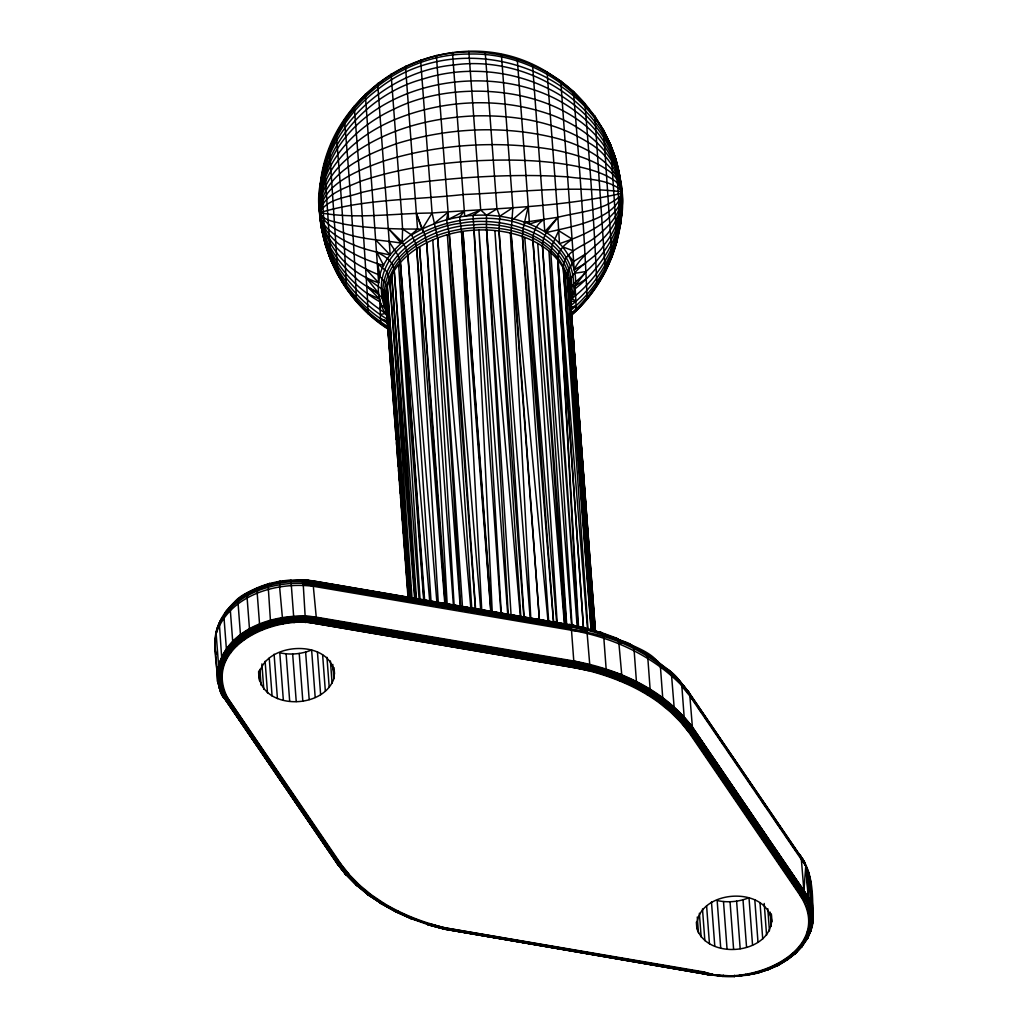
<?xml version="1.0" encoding="UTF-8"?>
<svg xmlns="http://www.w3.org/2000/svg" width="1028" height="1028" viewBox="0 0 1028 1028"><rect width="100%" height="100%" fill="white"/><g stroke="black" fill="none" stroke-linecap="round" stroke-linejoin="round"><path stroke-width="1.5" d="M570.514 316.033C601.496 289.459 620.077 249.598 621.914 208.941L621.722 192.557L619.794 176.598L616.055 160.445L610.581 144.897L603.513 130.119L594.865 116.922L585.703 105.306M620.347 225.248L621.889 208.8L621.722 192.557L619.743 176.302L621.722 192.557L621.927 208.633L620.372 225.132L616.055 160.445L610.581 144.897L610.593 146.387L607.06 139.23M384.061 903.406L371.147 894.681L359.543 885.095L349.353 874.725L346.526 875.034L224.836 698.14C198.802 645.52 273.487 611.429 315.814 621.734L573.213 665.977C617.442 674.689 662.16 694.221 689.801 731.255L800.722 895.067C837.627 952.275 747.369 988.859 702.869 972.424L445.355 927.911C423.87 922.746 403.04 914.766 384.061 903.406L382.634 904.165C366.007 893.73 350.638 880.842 339.446 864.548L226.07 698.295C200.383 646.483 273.782 613.035 315.467 622.968L572.866 667.031C603.693 673.404 634.109 684.224 659.603 703.101L662.739 698.153L660.426 666.838C655.067 651.611 627.607 644.466 614.436 637.835M566.659 624.24L542.488 246.245C541.974 234.525 551.766 226.057 557.87 217.268L547.102 72.076C452.628 13.57 321.34 85.195 319.554 196.335L319.772 212.719L321.738 228.974L319.772 212.719L319.554 196.335L321.751 228.923C328.986 269.49 353.246 306.948 388.109 329.114M319.875 202.657L319.772 212.719L321.713 228.833C329.063 269.31 353.324 306.652 388.199 328.716M621.67 206.307C622.788 180.555 616.235 154.74 604.143 132.047M810.796 890.312L810.886 881.998L809.396 877.475M290.873 580.447L302.142 579.831L312.859 581.514L316.251 617.147L315.288 623.495C274.347 615.027 201.745 646.908 227.625 697.986L340.422 864.407C365.03 898.78 404.865 918.454 444.995 928.541L712.173 974.724L734.493 976.125L745.763 975.071L756.788 972.861L768.456 968.864L764.344 970.162M431.747 924.969C428.612 922.232 425.772 925.663 429.139 924.018L445.355 927.911L703.229 971.833C747.215 988.512 836.689 951.889 800.092 895.362L688.554 731.897C662.238 694.157 616.71 675.486 573.02 666.594L315.647 622.377L305.47 621.452L305.329 622.595M808.818 924.326L812.711 922.643C814.009 911.54 809.897 900.772 803.755 891.7L692.268 728.197C664.229 690.418 618.663 671.001 573.83 661.646L316.277 617.777L302.887 616.209M812.711 922.643C812.698 899.718 814.561 873.08 799.077 854.127L804.359 861.695L805.772 865.987L808.226 897.56L806.684 900.194L804.243 901.569M301.345 580.332L312.216 580.781L302.142 579.831L303.299 585.407L305.47 621.452M319.567 196.836C321.635 119.248 392.169 53.482 469.282 54.06C540.381 51.863 608.37 105.935 619.794 176.598C625.217 200.434 619.833 226.121 604.001 244.985C594.518 261.947 563.845 269.503 569.769 292.954C567.212 197.35 377.109 210.766 386.001 305.033L396.243 439.483M621.593 205.24L621.722 192.557L619.743 176.302M659.603 703.101L670.706 712.211L680.536 722.041L681.718 721.322L684.16 716.991L681.847 686.216C678.416 674.188 664.255 667.789 655.594 660.04M798.872 946.788L801.57 946.865L802.547 945.002L794.156 953.933L792.588 953.444M501.394 54.535L512.869 207.63L511.032 233.138L539.43 620.205L510.363 233.022L530.808 618.496M734.352 976.086L746.058 974.994M319.965 204.135L319.772 212.719L321.738 228.974M681.14 721.72L689.184 731.602L800.722 895.067L801.647 894.488L803.883 891.07L805.772 865.987L801.223 857.737L689.711 694.285L680.754 682.425L670.744 672.402L656.815 661.043M568.42 624.677L570.36 625.371L571.504 630.254L573.83 661.646L572.737 667.352L315.288 623.495C273.936 613.793 201.282 646.843 226.713 698.23L340.075 864.484C354.3 885.236 375.104 900.515 397.309 911.836L398.17 911.181M803.742 939.618L806.646 939.386L807.712 937.395M468.819 51.4L480.719 210.059L486.488 215.199L486.462 227.496L508.205 614.063M324.964 239.691L325.452 244.921L321.121 180.041L319.618 198.108M325.401 244.638L330.798 259.955L337.942 275.157L329.474 148.417L324.45 165.482L324.424 164.454L330.875 260.38L325.336 243.957L321.674 228.486C319.772 213.079 318.41 197.543 321.173 182.11M324.424 164.454L329.461 149.009L336.143 134.193C340.448 181.545 344.406 240.783 346.436 288.393L337.839 274.592M365.261 95.218L365.3 94.139L378.664 282.79C336.683 269.426 310.07 223.256 321.16 180.131M377.61 84.553L377.649 83.384L390.19 254.944C368.666 250.806 346.153 244.96 329.256 230.221C314.876 217.807 319.991 197.093 321.224 180.607M391.051 75.275L391.09 74.029L401.627 214.402L402.59 229.013L402.154 242.055L405.52 247.375L407.872 255.085L436.951 602.961M405.43 67.488L405.469 66.177L417.548 229.141C402.256 242.505 384.022 255.419 379.512 276.699C376.518 290.089 379.036 304.661 386.888 315.943M420.568 61.282L420.606 59.92L432.094 213.014L437.645 237.969L470.914 608.769M485.152 53.469L485.19 52.081L496.948 208.877L499.775 216.24L499.017 230.979L524.139 617.815M532.491 65.831L532.53 64.584L544.789 231.711L557.87 217.268C579.06 211.819 604.515 210.92 621.143 195.269L621.722 192.557L619.743 176.803L616.389 162.899M573.367 92.507L573.393 91.543L560.774 81.096L547.102 72.076M584.791 104.136L573.393 91.543C579.239 159.391 584.367 233.472 587.091 298.197L576.965 309.042M594.865 116.922L594.891 116.203L603.59 130.299L610.645 145.038L617.018 241.284L616.684 238.278M616.016 160.355L616.068 162.424M621.439 201.231L621.722 192.557L619.768 177.343L616.427 163.915M810.886 881.998L812.133 907.634L809.82 876.858L811.555 905.334L810.45 907.351L807.378 908.906M808.92 916.539L811.542 915.704L813.187 913.442L811.67 895.491M588.003 629.175L563.216 267.344C563.974 250.819 583.75 246.514 594.505 237.918C607.342 228.062 621.413 214.364 621.259 197.029C620.861 181.262 618.432 165.572 611.223 151.283C579.072 82.921 491.564 56.656 422.547 79.182C354.93 97.454 301.345 171.432 325.105 241.464M807.353 938.757C810.899 931.445 814.343 923.298 812.634 915.01M591.858 630.138L567.083 275.581L567.816 270.801L573.65 261.472L560.774 81.096L560.735 82.176L563.036 84.052M320.068 205.716C319.541 254.212 347.335 301.32 388.186 326.865M572.737 667.352L588.376 670.667L589.828 665.579L586.872 630.1L584.726 627.774L568.947 624.471L582.298 627.555L569.64 625.152L575.397 626.656M734.442 976.6L734.493 975.302M223.14 668.084L220.48 667.211L218.54 664.923L216.137 633.646C220.686 607.664 245.461 590.085 269.554 583.519L271.238 584.868M222.755 617.674C208.8 635.484 217.615 660.824 217.538 681.05C220.005 685.342 219.517 699.965 227.625 697.986L341.065 864.214L349.353 874.725L340.422 864.407L226.713 698.23L222.999 691.548L220.031 690.096L217.538 681.05M621.426 198.314C616.466 92.648 471.711 70.097 394.225 109.007C354.03 127.254 317.318 165.932 319.772 212.719C322.882 257.874 349.327 300.343 388.07 323.576M616.132 163.876C619.768 179.039 626.733 197.504 615.399 211.125C601.162 228.023 579.895 236.736 559.476 243.649L557.87 217.268L525.102 222.215L523.111 228.255L522.417 236.453L548.656 621.156M621.387 196.798C622.39 156.436 585.664 127.176 550.777 114.699C500.662 96.889 444.057 99.369 395.009 119.518C357.23 135.233 318.205 168.207 319.772 212.719C322.612 256.961 350.291 296.514 387.517 319.387M598.219 632.875L600.609 632.297L616.903 638.259L618.638 640.393L621.747 674.766L619.55 680.78M319.554 196.489C321.597 136.004 363.501 79.773 420.773 60.331C477.686 39.848 545.508 57.607 584.919 103.545C589.841 163.208 594.531 228.267 596.87 285.142L604.413 272.407M621.927 208.633C620.796 230.375 615.04 251.731 605.158 271.122L605.286 271.816L612.02 256.653L617.057 241.117M621.914 208.183L620.334 223.744L616.839 239.845L612.251 253.466M619.845 178.975C633.132 217.923 570.9 226.456 546.331 232.585C505.904 207.759 451.485 210.123 411.624 234.988L402.59 229.013C382.609 228.512 362.563 227.548 342.877 223.911C335.038 221.508 323.691 221.123 319.772 212.719C316.534 164.904 339.998 117.231 378.368 88.935C461.521 22.744 602.626 69.017 619.833 177.034M620.385 222.691C627.838 191.953 616.325 158.222 588.08 142.378C554.388 121.111 513.447 114.892 474.216 115.907C433.482 117.719 392.079 127.652 357.898 150.589C334.28 166.24 313.784 194.009 321.199 223.706M620.462 220.159L621.13 214.042M621.465 210.984L621.722 192.557L619.91 180.041M621.85 206.744C619.833 242.736 600.288 276.352 572.121 298.364L575.898 301.384L576.13 311.15M620.347 218.874L621.04 213.04M621.4 210.123C630.691 167.911 586.384 145.192 552.409 137.251C501.253 125.146 446.859 128.089 396.757 143.599C364.799 154.945 321.854 173.591 319.772 212.719C322.201 256.165 352.257 292.119 387.44 314.568M319.669 199.008L320.222 194.459M320.775 189.897L321.34 185.348M621.387 195.256L620.295 184.038M621.786 205.754C619.678 238.689 600.789 268.578 575.243 288.675L571.118 301.371L575.898 301.384C607.844 272.883 627.491 228.447 620.411 185.515M320.158 196.926C315.378 240.141 343.224 280.927 379.756 301.731L381.08 304.763L380.129 308.683L380.656 324.193L380.476 323.177M386.001 305.033C381.735 258.516 433.97 232.007 474.036 230.221C511.584 227.484 560.491 242.749 569.281 284.178L595.405 631.32L569.718 291.978M569.268 295.075C568.844 284.113 580.756 279.462 586.037 271.546C602.228 256.936 615.04 238.072 619.961 216.625C624.124 199.907 623.251 179.206 606.661 169.504C590.817 158.608 571.928 153.442 553.295 149.69C497.012 140.155 438.365 144.19 383.842 160.998C357.397 170.609 312.859 186.749 321.211 222.716L320.762 216.266M569.705 294.342C575.873 244.356 515.144 220.39 473.651 224.914C430.771 225.749 372.085 259.352 386.785 309.312L381.08 304.763M569.743 306.408L575.898 301.384L575.616 295.64L574.241 292.068C580.113 268.539 566.004 244.844 546.331 232.585M320.286 209.121C319.425 235.965 335.732 260.778 355.559 277.74C365.248 288.38 384.703 292.53 387.016 308.503M258.992 676.154C262.86 639.763 337.839 638.015 333.869 678.621C322.715 711.003 258.144 709.988 258.645 671.4M771.912 921.743C767.029 883.707 694.157 889.798 696.843 928.477C708.793 962.838 777.579 953.02 771.308 913.828M320.248 198.443L319.772 212.719L321.109 221.238M756.377 972.102L757.366 973.182L757.482 971.845M221.881 675.936L219.17 675.345L217.204 673.25C223.526 628.609 277.213 612.739 316.251 617.147L573.817 661.017C618.92 669.292 664.281 689.608 692.397 727.117L808.239 897.046L811.567 904.82L813.199 912.928M785.006 959.42L787.114 960.036L787.846 958.392M794.156 953.933C805.836 945.092 776.718 968.941 776.32 964.598M570.09 299.611C583.506 266.599 554.375 234.063 523.856 225.183L528.302 206.32L517.238 58.712M807.083 932.075L810.552 931.188C814.934 918.132 811.824 903.406 803.266 892.741L691.754 729.315C663.767 691.972 618.599 671.747 573.701 663.523L316.161 619.653C284.191 614.012 247.607 624.137 226.854 650.069C218.334 661.505 215.07 676.989 220.326 690.508C227.818 705.324 220.365 692.371 219.234 687.295M810.552 931.188L813.097 921.178M242.094 596.613L238.56 599.697L238.111 603.783L240.488 635.086L243.854 639.93M723.429 975.186L722.633 975.97M269.554 583.519C256.242 589.404 233.986 594.415 230.336 610.388L232.726 641.69L236.53 646.149M768.327 969.571L757.122 973.233L768.417 969.263M231.12 607.098L225.723 611.673L224.001 617.674L226.391 648.964L227.651 651.122L230.555 653.024M272.15 626.438L270.415 620.257L268.141 585.6L268.912 583.673L280.066 581.154L279.603 586.898L282.983 624.009M617.044 240.385C609.141 268.668 593.117 294.843 570.591 313.81M617.006 239.061C609.154 266.316 593.387 291.374 571.607 309.608M777.451 965.395L778.581 964.765L767.582 969.764L756.968 973.105M221.11 619.229L216.908 629.136L214.801 641.973L217.628 681.551L219.028 683.183L222.279 683.761M216.137 633.646C229.45 594.942 276.815 581.411 313.951 586.384L571.504 630.254C616.504 638.002 659.847 659.128 689.711 694.285L692.397 727.117L691.6 729.546L688.554 731.897L680.536 722.041M806.17 939.592C814.51 925.316 812.942 906.542 802.418 893.807L691.189 730.086C663.818 692.178 618.149 673.006 573.663 663.818L305.663 617.995L316.264 618.483L589.828 665.579M806.646 939.386C815.371 924.763 812.84 906.285 803.266 892.741L691.6 729.546L683.569 719.24M807.044 939.104L811.246 929.389L810.886 930.803M427.956 924.712L444.443 929.081L711.594 975.161L712.584 973.927M251.847 591.447L248.121 592.642L247.131 598.013L249.508 629.329L252.361 634.482M445.355 927.911L444.25 929.106L427.725 924.622M336.143 134.193L343.66 121.458M240.488 635.086L241.04 634.16M573.817 661.017L606.186 669.613L622.017 674.895M445.368 928.849L702.599 972.758L703.229 971.833L712.378 974.364M225.003 613.986L227.252 610.298M453.348 604.58L426.71 242.736L424.86 234.705L422.328 228.833L432.094 213.014C495.072 208.093 559.309 207.579 621.028 193.482L621.722 192.557L620.539 187.057M604.336 675.216L606.186 669.613L603.86 638.298L602.459 633.492L600.609 632.297M800.619 947.096C813.572 932.332 814.279 909.536 802.2 894.026L690.906 730.368L807.16 899.706M801.133 947.032L806.864 938.641M801.57 946.865L807.7 937.883M801.943 946.634L807.571 938.346M568.535 255.188L573.65 261.472L574.138 269.773C582.298 252.695 600.468 245.024 610.606 229.501C616.286 220.776 621.066 210.894 621.465 200.357M572.069 625.898L548.965 251.14L577.209 627.08L550.802 252.528L552.254 244.767L558.744 230.709L572.262 239.177C565.374 243.893 557.33 250.318 557.754 259.609L577.903 627.131M347.952 115.444L344.406 120.186C349.469 175.762 354.107 245.306 356.485 301.191L346.436 288.393M349.726 113.067L354.146 107.143M590.65 293.455L594.21 288.701M575.616 295.64L575.089 285.977L586.037 271.546L575.025 273.217M429.447 923.594L445.124 928.335L702.869 972.424L712.173 974.724M224.657 613.395L233.24 603.41L234.988 602.652M358.194 102.8L364.259 96.298M310.546 581.206L311.548 580.627M794.618 953.907L802.534 945.49M795.017 953.804L802.431 945.927M795.338 953.611L802.225 946.313M413.346 917.927L411.084 918.646L428.226 924.699L444.533 929.042L410.904 918.338M633.916 687.321L636.461 682.001L634.147 650.685C633.788 641.523 621.22 642.282 615.746 637.835M647.306 694.774L650.146 689.634L647.846 658.318L645.982 653.307L641.716 651.598M570.604 315.647C585.022 303.504 596.407 288.084 605.338 271.559L594.891 116.203M366.392 94.242L373.125 88.434M572.583 313.039L574.832 311.099M513.602 218.835L528.302 206.32L529.433 224.014L544.018 219.568C536.487 224.04 532.517 232.264 532.967 240.848L557.266 624.266M230.902 606.212L238.535 599.632M434.034 223.718L448.105 212.141L436.335 55.345M785.945 959.946C808.008 946.955 818.918 915.704 801.647 894.488L690.379 730.831C663.857 692.474 617.674 673.841 573.547 664.525L316.02 620.655C273.319 611.159 198.044 644.71 224.361 697.935C196.579 644.646 273.294 610.234 316.136 619.948L305.624 619.409M786.78 960.101L795.775 952.969M787.114 960.036L795.595 953.329M574.241 292.068L570.463 295.319C580.499 237.134 505.84 214.274 460.608 223.32C419.642 227.471 367.112 265.879 387.312 311.715M380.052 82.87L382.493 81.173M499.775 216.24L512.869 207.63M238.56 599.697C260.007 584.495 287.48 579.072 313.322 582.645L586.294 628.892L602.459 633.492M573.65 261.472L585.009 254.289M670.706 712.211L673.211 709.821L674.111 706.943L671.451 674.162L669.678 670.963L666.645 669.1L668.817 671.271M575.089 285.977L586.448 278.845M486.488 215.199L496.948 208.877M777.772 965.459L787.769 959.291M778.055 965.433L787.615 959.625M371.147 894.681C367.639 897.611 364.799 890.184 371.493 896.365M523.856 225.183C469.578 202.259 355.123 237.776 386.772 313.129M574.138 269.773L585.549 263.335M359.543 885.095L356.883 885.571L355.649 883.874M248.121 592.642C267.653 581.964 290.423 578.931 312.383 580.948L302.142 579.831M253.119 590.843L256.923 589.018M722.89 976.484L444.25 929.106M570.463 308.426L576.104 305.856L570.219 307.565M397.309 911.836L395.394 911.438L411.894 918.942M766.708 968.851C773.017 969.031 782.873 961.655 787.371 958.674M767.312 969.558L778.466 965.074M778.286 965.305L767.826 969.867M283.355 700.325L279.783 652.819C290.384 655.093 301.615 654.116 311.625 649.966L315.198 697.472M720.718 948.073L717.159 900.554C727.747 902.828 738.978 901.852 749.001 897.701L752.56 945.207M341.065 864.214L338.854 864.522L337.03 863.481L223.346 696.74L220.031 690.096M277.573 582.298L280.464 581.642M747.485 974.698L750.35 974.133M753.203 973.555L756.068 972.989M745.57 974.261L745.853 975.328L757.443 972.989M757.366 973.182L745.853 975.328M380.424 314.439L385.217 313.579M222.999 691.548L224.361 691.394M367.998 894.913L382.634 904.165M601.611 632.67L583.775 627.902L599.465 632.361L617.879 639.12L632.426 645.751M279.757 581.231L290.924 579.946L294.124 622.711M524.833 222.099L529.317 221.675M738.734 975.675L744.593 975.122M734.39 976.369L746.045 975.276M432.094 213.014C394.932 213.233 356.318 219.427 319.772 212.719C314.195 137.032 380.823 71.626 453.862 64.982C526.721 54.741 606.841 102.736 619.884 177.651M320.518 212.693L319.772 212.719C319.001 57.028 584.097 30.789 620.038 179.45M807.88 898.652L692.268 728.197C663.381 691.304 618.676 671.567 573.817 662.173L316.277 617.777C276.121 612.906 214.235 632.284 217.833 682.027M423.703 231.775L421.865 229.103L402.59 229.013M722.71 976.24L734.48 976.394M722.8 976.42L734.467 976.549M624.317 642.333L630.035 644.338L645.982 653.307M316.02 620.655L305.586 620.115L589.327 668.29M307.59 580.794L310.726 581.013L301.744 579.792L310.829 580.936M305.406 622.056L315.467 622.968L588.89 669.588M571.504 630.254C616.98 634.507 661.569 658.01 689.711 694.285L679.636 680.909L668.303 669.845M316.251 617.147C277.226 611.454 222.729 628.558 217.204 673.25M620.347 187.353L621.722 192.557L621.914 208.941C622.094 198.725 623.752 185.901 613.331 179.861C603.14 172.974 591.126 169.646 579.291 166.844C545.842 159.88 511.417 159.212 477.39 160.741C437.697 163.105 397.797 168.463 360.083 181.468C345.177 188.137 323.01 194.151 319.772 212.719C332.198 239.961 375.837 238.586 401.061 243.122L388.417 228.576L402.154 242.055M587.284 631.693L313.694 584.251C278.896 579.715 237.365 590.74 219.324 623.199L221.624 656.776L223.5 659.244L226.057 660.387M305.65 617.34L316.264 618.483L589.764 666.221L573.701 663.523M305.663 617.995L573.765 663.021M723.108 976.279C717.017 974.146 706.095 976.497 701.469 972.115M659.423 663.124C633.402 644.029 602.511 632.503 570.925 626.707L302.823 581.591L313.694 584.251M348.518 587.605L345.357 587.065L348.466 587.63M369.091 591.074L372.252 591.601L369.026 591.087M375.413 592.141L378.574 592.668M381.735 593.207L384.909 593.734M388.07 594.274L395.973 595.61L392.735 595.109M399.147 596.137L402.308 596.677M408.63 597.743L405.469 597.204L408.501 597.808M411.804 598.27L414.965 598.81L411.701 598.309M418.126 599.337L421.287 599.877M424.448 600.403L427.622 600.943M430.783 601.47L438.686 602.806M441.86 603.346L445.021 603.873M448.182 604.413L451.343 604.939M454.517 605.479L524.113 617.211M527.287 617.751L566.826 624.42L430.873 601.38M311.368 580.704L584.726 627.774M315.467 581.822L318.731 582.285M321.79 582.889L325.054 583.351M328.112 583.968L385.102 593.554M388.186 594.145L421.441 599.722M424.551 600.301L427.764 600.802M375.349 592.167L378.484 592.719M381.671 593.233L384.806 593.786M399.057 596.176L402.179 596.728M418.023 599.375L421.133 599.941M424.346 600.455L427.507 600.982M435.409 602.318L438.519 602.896M441.732 603.385L444.841 603.963M448.054 604.464L451.151 605.029M454.376 605.531L457.473 606.109M460.698 606.597L468.601 607.933M471.762 608.473L474.859 609.051M478.084 609.54L481.168 610.118M484.406 610.606L511.186 615.207M514.437 615.682L517.508 616.286M520.759 616.761L523.83 617.353M527.081 617.828L547.526 621.375M550.79 621.837L553.848 622.441M557.112 622.904L560.17 623.508M563.434 623.97L566.479 624.587M315.647 622.377L573.213 665.977C617.905 673.314 662.572 694.016 690.379 730.831L801.904 894.283L690.688 730.587L682.759 720.358L691.189 730.086M315.288 623.495L588.633 670.166M702.869 972.424L444.995 928.541L428.817 924.339L412.279 918.479M312.114 580.756L569.859 624.806M312.756 581.398L585.574 628.108L569.666 624.639L585.574 628.108M570.437 625.551L312.859 581.514L302.502 580.434L313.322 582.645M444.661 928.926L711.774 975.122L702.484 972.848L711.774 975.122M313.386 582.837L571.272 628.301L303.08 583.261L313.951 586.384M707.007 973.516L701.571 972.539L711.594 975.161L444.07 929.042M573.547 664.525L589.507 667.596M573.663 663.818L589.661 666.902M569.73 625.088L582.221 627.581M573.83 661.646L589.854 664.975M570.36 625.371L586.294 628.892M570.861 626.502L586.872 630.1M711.427 975.097L701.713 972.809L711.093 974.248M702.599 972.758L711.967 974.981L702.728 972.604M260.726 587.206L257.874 587.99L257.206 593.207L259.583 624.523L261.87 629.958M573.393 665.219L589.121 668.958L315.814 621.734C273.538 613.125 199.663 645.481 225.389 698.256L338.854 864.522L347.027 875.149L338.61 864.484L225.145 698.205M439.239 927.089L427.365 924.133L443.788 928.58L428.997 924.814M428.509 924.57L444.764 928.837L428.817 924.339M434.728 925.778L439.213 926.986M388.083 321.019L380.617 318.911L387.402 321.982M378.163 274.515L380.026 275.17L377.507 263.695C353.234 255.407 323.743 241.053 319.772 212.719C326.968 198.404 347.271 197.697 360.841 192.634C394.109 184.796 428.136 180.761 462.15 178.024C497.411 175.48 532.864 174.477 568.163 176.919C585.677 179.514 606.302 178.281 620.784 189.897L621.722 192.557L620.912 191.683C568.702 185.593 515.632 192.416 463.268 194.536C415.8 199.92 365.377 198.648 319.772 212.719C322.946 243.662 351.447 263.81 378.163 274.515L385.307 282.803L386.734 287.429L410.468 597.936M562.689 246.913L572.981 250.652M412.601 918.634L395.189 910.564M412.241 918.839L396.898 912.016L380.823 903.085L367.6 894.167M395.587 911.746L411.585 918.955M354.185 106.167L360.083 181.468L367.227 293.468L379.602 298.994L380.129 308.683M615.849 638.478L621.49 641.048M618.316 642.256L621.066 643.502M621.76 675.306C649.079 686.473 674.098 703.794 692.397 727.117L808.226 897.56L811.555 905.334L813.187 913.442M340.499 867.272L336.721 862.492L346.526 875.034L338.251 864.394L223.243 696.187L219.825 689.647L219.388 684.532M376.775 899.937L380.964 903.496L396.512 912.106M380.964 903.496L396.166 912.08M628.558 644.26L633.813 647.19M381.722 323.987L387.929 328.048M367.767 894.578L382.21 904.229M643.361 651.765L658.434 661.736M566.479 86.866L568.78 88.755M356.485 301.191L372.47 316.598M375.901 319.412L379.332 322.239M355.727 884.363L369.116 895.388M355.906 884.774L368.692 895.324M379.602 298.994L366.816 286.182L378.587 293.16L366.341 277.958L382.557 289.639L385.513 296.244L408.938 597.127M342.388 869.675L357.346 885.661M336.811 862.98L345.305 873.749L356.883 885.571M356.485 885.391L345.485 874.173L337.03 863.481M376.017 240.218L390.19 254.944M365.801 268.925L378.664 282.79M677.452 680.035L685.727 689.313L678.184 679.726L687.552 690.688L800.439 855.9L804.359 861.695L799.27 854.371L804.012 862.492M684.044 718.084L692.371 727.721L808.239 897.046L806.672 868.056L808.997 898.819L809.19 873.826L806.222 867.555M683.196 719.818L691.6 729.546L802.881 893.293M348.749 874.956L340.075 864.484L226.07 698.295L222.344 691.497L225.723 698.282L338.854 864.522L347.567 875.175M348.145 875.111L339.446 864.548L225.723 698.282M800.311 855.669L805.322 863.726L688.799 692.242L680.754 682.425L688.94 692.486M681.847 686.216L690.084 696.341L805.772 865.987L809.19 873.826L811.567 904.82M683.851 718.662L692.05 728.749L803.562 892.188M800.722 895.067L805.541 901.003L689.801 731.255L806.132 900.631M679.636 680.909L688.799 692.242M684.147 717.531L692.371 727.721L808.098 898.099L811.426 905.861L813.058 913.943M219.735 689.145L223.346 696.74L337.775 864.188L346.526 875.034M800.092 895.362L804.898 901.325M678.184 679.726L687.771 692.088M223.243 696.187L337.775 864.188L346.102 874.828M594.981 116.421L584.919 103.545M337.775 864.188L345.755 874.532L345.215 873.26M336.721 862.492L345.305 873.749M800.324 856.542L802.907 859.961M806.684 900.194L690.688 730.587M775.408 821.025L778.145 824.996M790.892 843.513L793.616 847.483M762.198 801.686L765.821 806.941M777.579 824.019L780.303 827.964M788.45 839.786L784.827 834.53L790.519 842.549L786.934 837.267M791.162 843.718L795.685 850.284M692.281 698.693L694.979 702.651M698.59 707.932L703.101 714.537M707.598 721.129L710.309 725.087M713.907 730.368L717.518 735.65M720.217 739.607L724.727 746.212M727.438 750.17L731.936 756.762M736.446 763.367L739.158 767.325M742.756 772.606L746.367 777.888M749.065 781.845L753.575 788.437M756.287 792.395L768.905 810.874M771.604 814.831L776.114 821.436M777.913 824.07L783.323 831.999L777.669 823.891M793.243 846.507L797.754 853.111L791.187 843.68M692.037 698.552L693.861 701.199M698.346 707.791L701.083 711.774M704.655 717.017L708.318 722.337M711.864 727.58L715.539 732.9M718.174 736.806L723.673 744.799M727.194 750.003L730.895 755.362M733.504 759.242L738.13 765.924M740.713 769.792L745.351 776.5M747.022 779.031L753.485 788.386M756.03 792.228L760.707 798.949M762.339 801.467L767.942 809.524M771.36 814.651L775.163 820.087M801.146 857.532L805.322 863.726M223.667 691.51L227.625 697.986M389.291 242.017L397.759 254.918L400.316 262.423L429.653 600.481M803.883 891.07L808.098 898.099M411.624 234.988L415.659 243.379L416.726 248.48L444.88 604.374M221.74 691.356L225.389 698.256M221.187 691.15L224.836 698.14M223.898 697.601L220.712 690.867M330.695 258.94L337.698 273.268M603.513 130.119L611.981 256.871L611.737 254.983M452.474 52.492L464.72 216.381L480.719 210.059L473.021 215.43L500.906 612.752M422.328 228.833L416.546 213.773L421.865 229.103M325.76 244.343L330.541 257.373L330.361 255.252M611.133 147.878L616.016 161.357M621.722 192.557L620.462 189.088L620.578 190.861M662.507 697.459L662.739 698.153M321.314 224.065L322.137 226.841M321.404 225.273L322.252 228.357M617.43 170.095L618.638 174.542M216.33 654.322L215.225 650.274L214.903 639.622M619.164 642.025L619.704 644.119M321.494 226.34L324.193 236.723M321.623 227.959L325.233 242.904M320.877 217.987L319.772 212.719L320.993 219.658M808.561 873.453L809.126 876.139M414.58 598.18L389.651 278.742L386.811 271.675L377.507 263.695L383.675 265.494L376.775 252.22C384.433 255.754 393.249 261.061 394.212 270.364L419.141 599.62M801.223 857.737L803.896 890.544M367.883 312.833L368.037 313.746L367.227 293.468M620.218 224.271L620.295 224.952M604.978 269.503L605.158 271.122M480.693 609.45L449.326 234.243L446.55 219.735L448.105 212.141L448.581 219.311L464.373 211.138L459.619 216.959L461.533 231.647L490.857 612.315M511.032 233.138L548.014 621.143M811.632 899.654L812.184 905.874M812.595 910.538L813.148 916.758L812.685 910.602M811.4 892.317L810.835 885.982L811.298 892.137M520.309 615.926L486.617 230.002L511.109 615.541M556.79 624.253L524.755 237.429L553.681 623.007M532.967 240.848L564.462 624.793M522.417 236.453L553.552 623.045M499.017 230.979L530.204 618.56M587.515 629.252L558.063 260.045L583.493 628.185M411.354 598.245L387.222 285.99L410.609 597.975M563.216 267.344L591.151 630.575M542.488 246.245L571.619 626.013M387.582 317.948L388.057 324.334L387.569 317.973M389.74 346.667L390.1 351.46M390.704 359.44L391.193 365.814M391.784 373.794L392.143 378.587M392.747 386.567L393.236 392.94M393.827 400.92L394.199 405.713M394.919 415.286L395.279 420.066M395.883 428.046L396.243 432.839M396.962 442.413L397.322 447.193M397.926 455.173L398.401 461.559M399.005 469.539L399.365 474.319M400.085 483.892L400.445 488.685M401.048 496.665L401.408 501.446M402.128 511.019L402.488 515.812M403.207 525.385L403.451 528.572M404.171 538.145L404.531 542.938M405.263 552.511L405.495 555.698M406.214 565.271L406.587 570.065M407.306 579.638L407.538 582.825M408.386 593.991L408.63 597.191M396.487 442.682L398.324 466.699M398.568 469.899L399.417 481.104M399.661 484.304L400.393 493.903M400.637 497.102L401.485 508.307M401.73 511.507L402.462 521.119M402.706 524.319L403.439 533.918M403.811 538.723L404.544 548.322M404.904 553.128L405.52 561.134M405.88 565.927L406.613 575.539M406.857 578.738L407.589 588.337M407.949 593.143L408.322 597.936M811.645 896.75L812.338 905.989M811.606 901.119L811.953 905.745M770.178 912.106L771.244 926.356M767.787 908.688L769.445 930.867M764.202 903.458L766.58 935.133M760 902.584L762.725 939.014M754.796 899.654L758.009 942.406M743 899.821L746.559 947.328M736.613 901.196L740.173 948.703M730.047 901.787L733.606 949.294M723.494 901.569L727.053 949.088M711.466 901.941L714.794 946.287M706.596 905.784L709.448 943.794M702.484 908.983L704.861 940.659M699.374 913.237L701.16 936.996M697.28 917.053L698.462 932.884M696.367 922.142L696.843 928.477M621.4 202.67L621.49 204.032M595.122 631.346L569.281 284.178L594.878 631.231M594.788 631.205L568.42 280.837L593.798 630.717M567.083 275.581L593.657 630.652M591.588 630.048L564.5 270.081L591.28 630.704M566.338 624.279L537.734 243.546L564.77 624.754M523.92 617.802L494.892 230.657L520.888 617.468M507.716 614.076L478.932 230.143L501.24 612.739M491.461 612.251L462.921 231.493L490.96 612.303M475.437 609.27L447.386 234.859L471.801 608.782M460.197 606.417L432.788 240.089L454.17 606.237M446.178 603.629L419.501 246.887L445.252 604.374M423.729 600.596L398.62 264.62L420.054 599.44M415.813 598.193L391.681 275.016L415.068 598.065M389.612 345.177L390.087 351.576M390.679 359.582L391.167 365.981M391.758 373.974L392.233 380.373M392.722 386.772L393.197 393.171M393.788 401.177L394.277 407.576M394.868 415.582L395.227 420.375M395.819 428.38L396.307 434.78M396.898 442.785L397.373 449.185M397.862 455.584L398.337 461.983M398.928 469.976L399.417 476.375M400.008 484.381L400.367 489.187M400.971 497.179L401.447 503.579M402.038 511.584L402.526 517.984M403.002 524.383L403.477 530.782M404.081 538.788L404.557 545.187M405.148 553.18L405.507 557.986M406.111 565.978L406.587 572.378M407.062 578.777L407.538 585.189M408.142 593.182L408.501 597.988M385.513 296.244L408.09 598.18M334.061 667.673L334.537 674.008M332.802 664.371L333.869 678.621M330.412 660.953L332.083 683.119M326.955 657.303L329.217 687.385M322.625 654.849L325.362 691.279M317.434 651.906L320.633 694.671M305.624 652.086L309.184 699.593M299.238 653.461L302.81 700.967M292.672 654.052L296.231 701.559M286.118 653.834L289.69 701.34M274.091 654.206L277.419 698.552M269.233 658.048L272.086 696.059M265.121 661.248L267.486 692.923M261.896 663.908L263.785 689.248M259.904 669.305L261.086 685.149M258.76 671.233L259.48 680.742M386.734 287.429L409.427 597.319M424.705 601.38L400.316 262.423L424.063 600.481M583.467 628.147L557.754 259.609L578.558 627.62M449.326 234.243L475.617 609.347M389.651 278.742L412.048 598.424M462.497 607.201L437.645 237.969L460.724 606.366M394.212 270.364L416.417 598.219M407.872 255.085L431.079 601.92M416.726 248.48L438.275 602.704M619.974 181.262L620.051 182.624M660.092 664.846L660.207 666.684M426.71 242.736L447.141 603.513M461.533 231.647L481.708 609.36M474.036 230.221L492.245 612.277M335.86 585.472L332.699 584.932L335.835 585.485M342.195 586.538L339.022 585.999L342.144 586.564M365.917 590.535L362.755 590.008L365.839 590.573M387.093 311.561L386.862 308.374L387.093 311.574M389.137 338.687L388.661 332.314L389.124 338.777"/></g></svg>
